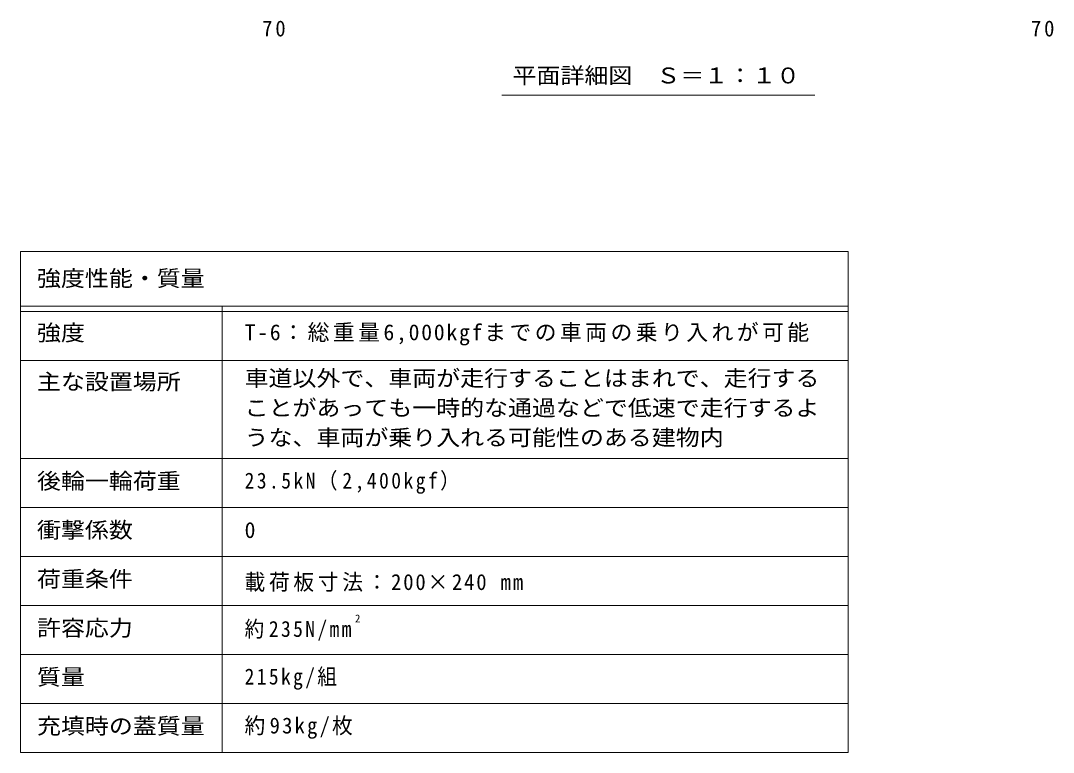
# Model space of a CAD drawing. Units: millimetres on the paper, enlarged 2 times, with parts at other scales. Extents: x -524 to 522, y -392 to 379.
# Drawn here: x -524 to -144.6, y -333.3 to -64.5 of the extents above; entities that cross this region are included whole.
import ezdxf
from ezdxf.enums import TextEntityAlignment as Align

# ---------------------------------------------------------------- set-up
doc = ezdxf.new("R2010")
doc.units = ezdxf.units.MM
doc.header["$LTSCALE"] = 2
for name, color, linetype, lineweight in [('0-4_その他', 2, 'Continuous', 9), ('0-F_092', 7, 'Continuous', 9), ('F-5_F-5ﾚｲﾔ', 7, 'Continuous', 9), ('F-F_F-Fﾚｲﾔ', 2, 'Continuous', 9)]:
    doc.layers.add(name, color=color, linetype=linetype, lineweight=lineweight)
doc.styles.add('ＭＳ ゴシック', font='')
doc.styles.get('ＭＳ ゴシック').set_extended_font_data('MS Gothic')

msp = doc.modelspace()

# ---------------------------------------------------------------- linework, layer by layer
at = {"layer": '0-4_その他', "color": 7}
msp.add_line((-232.308, -91.813), (-347.308, -91.813), dxfattribs=at)
at = {"layer": 'F-5_F-5ﾚｲﾔ'}
for p, q in [((-220.021, -149.335), (-220.021, -333.335)), ((-524.021, -189.335), (-220.021, -189.335)), ((-524.021, -225.335), (-220.021, -225.335))]:
    msp.add_line(p, q, dxfattribs=at)
at = {"layer": 'F-F_F-Fﾚｲﾔ', "color": 7}
for p, q in [((-524.021, -149.335), (-220.021, -149.335)), ((-524.021, -149.335), (-524.021, -333.335)), ((-524.021, -169.335), (-220.021, -169.335)), ((-450.021, -169.335), (-450.021, -333.335)), ((-524.021, -171.335), (-220.021, -171.335)), ((-524.021, -189.335), (-220.021, -189.335)), ((-524.021, -225.335), (-220.021, -225.335)), ((-524.021, -243.335), (-220.021, -243.335)), ((-524.021, -261.335), (-220.021, -261.335)), ((-220.021, -279.335), (-524.021, -279.335)), ((-220.021, -297.335), (-524.021, -297.335)), ((-220.021, -315.335), (-524.021, -315.335)), ((-220.021, -333.335), (-524.021, -333.335))]:
    msp.add_line(p, q, dxfattribs=at)

# ---------------------------------------------------------------- texts
at = {"layer": '0-4_その他', "style": 'ＭＳ ゴシック', "width": 1.1}
msp.add_text('平面詳細図\u3000Ｓ＝１：１０', height=5.865, dxfattribs=at).set_placement((-343.308, -89.313), align=Align.BOTTOM_LEFT)
at = {"layer": '0-F_092', "color": 2, "char_height": 5.865, "attachment_point": 7, "style": 'ＭＳ ゴシック'}
for insert in [(-435.278, -70.363), (-152.838, -70.363)]:
    msp.add_mtext('\\T1.27;\\W0.95;70', dxfattribs=dict(at, insert=insert))
at = {"layer": 'F-5_F-5ﾚｲﾔ', "color": 6, "style": 'ＭＳ ゴシック'}
msp.add_text('2', height=2.933, dxfattribs=at).set_placement((-401.21, -286.491), align=Align.BOTTOM_LEFT)
at = {"layer": 'F-F_F-Fﾚｲﾔ', "style": 'ＭＳ ゴシック', "width": 1.1}
for s, p in [('強度性能・質量', (-518.021, -163.849)), ('強度', (-518.021, -183.835)), ('主な設置場所', (-518.021, -201.835)), ('車道以外で、車両が走行することはまれで、走行する', (-441.754, -200.549)), ('ことがあっても一時的な通過などで低速で走行するよ', (-441.754, -211.446)), ('うな、車両が乗り入れる可能性のある建物内', (-441.754, -222.343)), ('後輪一輪荷重', (-518.021, -238.335)), ('衝撃係数', (-518.021, -256.335)), ('荷重条件', (-518.021, -274.335)), ('許容応力', (-518.021, -292.335)), ('質量', (-518.021, -310.335)), ('充填時の蓋質量', (-518.021, -328.335))]:
    msp.add_text(s, height=5.865, dxfattribs=at).set_placement(p, align=Align.BOTTOM_LEFT)
at = {"layer": 'F-F_F-Fﾚｲﾔ', "style": 'ＭＳ ゴシック'}
msp.add_text('0', height=5.865, dxfattribs=at).set_placement((-441.754, -256.335), align=Align.BOTTOM_LEFT)
at = {"layer": 'F-F_F-Fﾚｲﾔ', "char_height": 5.865, "attachment_point": 7, "style": 'ＭＳ ゴシック'}
for s, insert in [('\\T1.16;T-6：総重量6,000kgfまでの車両の乗り入れが可能', (-441.754, -183.835)), ('\\T1.25;\\W0.9;23.5kN（2,400kgf）', (-441.754, -238.335)), ('\\T1.18;\\W0.95;載荷板寸法：200×240\\~mm', (-441.754, -274.335)), ('\\T1.24;\\W0.9;約235N/mm', (-441.754, -292.335)), ('\\T1.24;\\W0.9;215kg/組', (-441.754, -310.335)), ('\\T1.21;\\W0.95;約93kg/枚', (-441.754, -328.335))]:
    msp.add_mtext(s, dxfattribs=dict(at, insert=insert))

doc.saveas('drawing.dxf')
